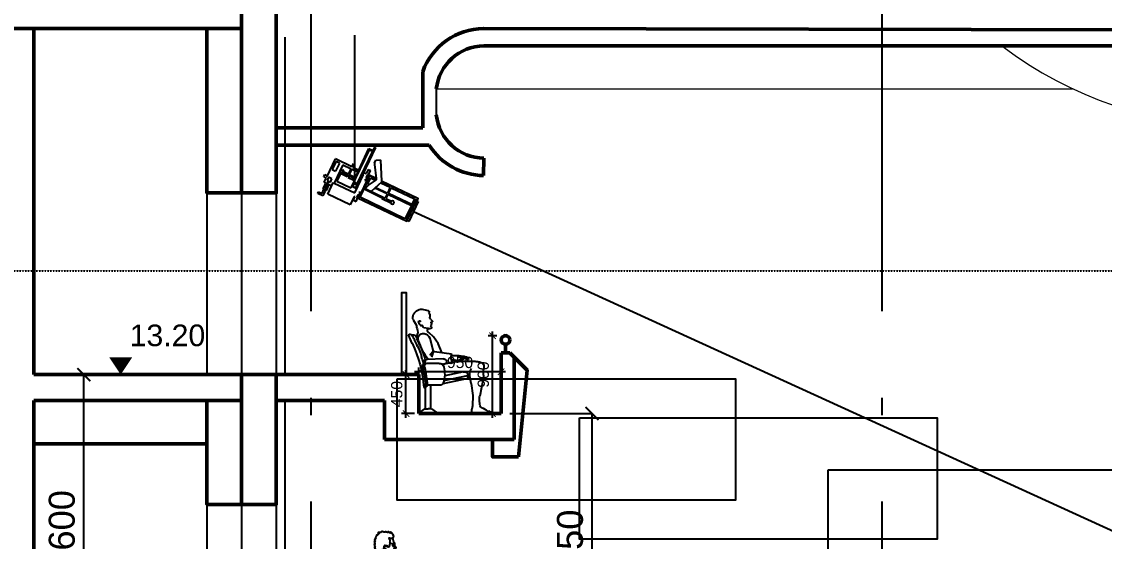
# Model space of a CAD drawing. Header units: millimetres. Extents: x 2558 to 253942, y 1343 to 186042.
# Drawn here: x 150660 to 163171, y 51692 to 57696 of the extents above; entities that cross this region are included whole.
import ezdxf

# ---------------------------------------------------------------- set-up
doc = ezdxf.new("R2010")
doc.units = ezdxf.units.MM
for name, pattern in [('DOGSL_1', [0]), ('DOT', [0.125, 0, -0.125]), ('OSY', [6200, 4000, -1000, 200, -1000])]:
    doc.linetypes.add(name, pattern=pattern)
for name, color, linetype in [('axes', 40, 'OSY'), ('dim100', 7, 'Continuous'), ('dwgmodels.com', 250, 'Continuous'), ('F', 4, 'Continuous'), ('FFFF', 61, 'Continuous'), ('Light tech', 30, 'Continuous'), ('P', 3, 'Continuous'), ('SEATS', 7, 'Continuous'), ('Seats_2', 61, 'Continuous')]:
    doc.layers.add(name, color=color, linetype=linetype)
for name, color, linetype, lineweight in [('FF', 7, 'Continuous', 20), ('Kolumns', 5, 'Continuous', 50), ('ST', 5, 'Continuous', 50)]:
    doc.layers.add(name, color=color, linetype=linetype, lineweight=lineweight)
doc.styles.add('DIM', font='arial.ttf', dxfattribs={"height": 500})
doc.styles.add('DIM100', font='arial.ttf')
doc.styles.add('dim200', font='arial.ttf')
doc.dimstyles.new('DIM 50', dxfattribs={"dimtxt": 130, "dimasz": 75, "dimexe": 50, "dimexo": 50, "dimgap": 40, "dimtad": 1, "dimdec": 0, "dimzin": 0, "dimdsep": 46, "dimtxsty": 'dim200', "dimblk": 'ARCHTICK', "dimcen": 50, "dimdle": 50, "dimclrd": 256, "dimclre": 256, "dimclrt": 256, "dimaunit": 1, "dimadec": 4, "dimazin": 0, "dimtfac": 1, "dimtdec": 0, "dimtix": 1, "dimtofl": 0, "dimtmove": 0, "dimatfit": 0, "dimldrblk": 'DOT', "dimfxl": 1, "dimtolj": 1, "dimtzin": 0, "dimarcsym": 0})
doc.dimstyles.new('DIM100', dxfattribs={"dimtxt": 300, "dimasz": 150, "dimexe": 0, "dimexo": 100, "dimgap": 100, "dimtad": 1, "dimdec": 0, "dimzin": 0, "dimdsep": 46, "dimtxsty": 'DIM100', "dimblk": 'ARCHTICK', "dimcen": 200, "dimdle": 0.5, "dimclrt": 256, "dimaunit": 1, "dimazin": 0, "dimtfac": 1, "dimtdec": 0, "dimtix": 1, "dimtofl": 0, "dimtmove": 2, "dimatfit": 0, "dimldrblk": 'DOT', "dimfxl": 0, "dimtvp": 1.5, "dimtolj": 1, "dimtzin": 0, "dimarcsym": 0})

# ---------------------------------------------------------------- blocks, each defined once
blk = doc.blocks.new('_ArchTick')
at = {"color": 0, "linetype": 'ByBlock', "const_width": 0.15}
blk.add_lwpolyline([(-0.5, -0.5), (0.5, 0.5)], dxfattribs=at)
blk = doc.blocks.new('*D304')
at = {"layer": 'Defpoints', "color": 0, "transparency": 16777216}
for p in [(150801, 53618), (151378, 53618), (150801, 50018)]:
    blk.add_point(p, dxfattribs=at)
at = {"layer": 'dim100', "color": 0, "lineweight": -2, "transparency": 16777216}
for p, q in [((150901, 53618), (151378, 53618)), ((151378, 50018), (151378, 53619)), ((150901, 50018), (151378, 50018))]:
    blk.add_line(p, q, dxfattribs=at)
at = {"layer": 'dim100', "color": 0, "lineweight": -2, "transparency": 16777216, "xscale": 150, "yscale": 150, "zscale": 150}
for p, rotation in [((151378, 53618), 90), ((151378, 50018), 270)]:
    blk.add_blockref('_ArchTick', p, dxfattribs=dict(at, rotation=rotation))
at = {"layer": 'dim100', "transparency": 16777216, "insert": (151125, 51818), "char_height": 300, "attachment_point": 5, "rotation": 90, "style": 'DIM100'}
blk.add_mtext('\\A1;3600', dxfattribs=at)
blk = doc.blocks.new('_Dot')
at = {"layer": 'P', "color": 0, "lineweight": -2}
blk.add_line((-0.5, 0), (-1, 0), dxfattribs=at)
at = {"layer": 'P', "color": 0, "const_width": 0.5}
blk.add_lwpolyline([(-0.25, 0, 1), (0.25, 0, 1)], format="xyb", close=True, dxfattribs=at)
blk = doc.blocks.new('KUDRIAVI')
for points in [[(277, 1724), (282, 1727), (287, 1720), (285, 1718), (286, 1714), (282, 1706), (288, 1708), (291, 1703), (287, 1699), (293, 1699), (296, 1692), (290, 1680), (291, 1677), (295, 1678), (295, 1670), (300, 1666), (299, 1662), (295, 1661), (297, 1653), (292, 1651), (293, 1643), (297, 1645), (297, 1641), (292, 1635), (300, 1635), (299, 1632), (296, 1629), (298, 1626), (295, 1619), (293, 1623), (293, 1616), (291, 1606), (297, 1607), (297, 1599), (294, 1598), (292, 1589), (290, 1585), (286, 1585), (283, 1582), (282, 1577), (286, 1576), (284, 1568), (279, 1565), (274, 1566), (276, 1559), (273, 1559), (265, 1556), (265, 1567), (262, 1567), (254, 1560), (257, 1558), (255, 1554), (257, 1547), (257, 1541), (248, 1543), (249, 1548), (240, 1536), (233, 1548), (226, 1547), (217, 1556), (219, 1562), (222, 1569), (220, 1574), (213, 1573), (210, 1578), (205, 1579), (208, 1571), (202, 1568), (200, 1569), (197, 1565), (190, 1566), (189, 1564), (186, 1568), (186, 1576), (188, 1584), (185, 1589), (187, 1597), (185, 1602), (188, 1609), (185, 1616), (185, 1620), (177, 1630), (175, 1622), (170, 1623), (161, 1622), (158, 1627), (154, 1626), (150, 1615), (145, 1614), (144, 1609), (135, 1611), (138, 1616), (134, 1615), (131, 1613), (123, 1615), (123, 1621), (121, 1630), (120, 1634), (124, 1639), (118, 1644), (118, 1650), (117, 1658), (116, 1661), (119, 1667), (118, 1673), (118, 1680), (116, 1686), (120, 1690), (124, 1695), (122, 1699), (125, 1703), (126, 1708), (129, 1711), (129, 1716), (122, 1714), (117, 1711), (111, 1709), (103, 1709), (98, 1708), (94, 1710), (89, 1713), (87, 1716), (81, 1713), (80, 1718), (84, 1720), (83, 1722), (80, 1720), (77, 1723), (81, 1726), (76, 1731), (72, 1733), (76, 1742), (83, 1742), (85, 1744), (79, 1747), (81, 1753), (84, 1754), (87, 1755), (88, 1759), (88, 1761), (91, 1763), (93, 1764), (95, 1764), (98, 1763), (96, 1765), (93, 1768), (93, 1770), (96, 1771), (101, 1771), (101, 1776), (106, 1777), (110, 1779), (112, 1780), (112, 1774), (117, 1770), (119, 1771), (120, 1774), (123, 1779), (131, 1777), (131, 1783), (142, 1783), (146, 1777), (159, 1779), (161, 1782), (168, 1783), (172, 1784), (175, 1783), (173, 1780), (180, 1780), (186, 1781), (190, 1781), (192, 1785), (198, 1783), (201, 1785), (203, 1788), (207, 1790), (207, 1786), (212, 1783), (214, 1785), (216, 1786), (216, 1782), (219, 1780), (223, 1777), (227, 1775), (231, 1775), (235, 1778), (241, 1776), (245, 1775), (249, 1776), (252, 1776), (254, 1776), (256, 1776), (257, 1773), (255, 1769), (255, 1765), (249, 1765), (248, 1762), (249, 1759), (252, 1758), (256, 1758), (258, 1753), (257, 1749), (261, 1746), (266, 1746), (270, 1748), (274, 1746), (275, 1740), (273, 1738), (279, 1735), (280, 1730), (277, 1724)], [(66, 1634), (61, 1620), (54, 1611), (50, 1604), (48, 1597), (52, 1594), (61, 1591), (71, 1591), (76, 1594)], [(92, 1710), (88, 1707), (86, 1702), (85, 1698), (84, 1693), (83, 1689), (82, 1683), (76, 1669), (73, 1665), (72, 1656), (65, 1655), (65, 1651), (66, 1639), (66, 1631), (68, 1620), (71, 1615), (75, 1615), (80, 1615), (83, 1617), (84, 1621), (84, 1627), (84, 1629), (83, 1640), (82, 1647), (79, 1654), (75, 1657), (72, 1658)], [(118, 1651), (82, 1647)], [(53, 1000), (30, 1011), (27, 1016), (27, 1021), (42, 1019), (56, 1016), (28, 1025), (27, 1035), (30, 1039), (47, 1031), (61, 1028), (79, 1027), (87, 1031), (80, 1033), (63, 1032), (40, 1040), (32, 1049), (33, 1058), (35, 1069), (38, 1080), (41, 1093), (43, 1109), (45, 1124), (50, 1139), (58, 1159), (61, 1170), (72, 1216), (86, 1283), (94, 1327), (101, 1361), (113, 1401), (133, 1437), (129, 1441), (131, 1446), (134, 1449), (149, 1446), (170, 1445), (189, 1447), (203, 1456), (185, 1448), (168, 1448), (149, 1447), (138, 1452), (131, 1454), (129, 1462), (130, 1467), (129, 1473), (124, 1480), (117, 1487), (115, 1493), (117, 1499), (119, 1503), (124, 1505)], [(70, 1587), (71, 1573), (74, 1565), (80, 1563), (88, 1559), (91, 1557), (84, 1557), (74, 1560), (72, 1557), (73, 1552), (76, 1545), (75, 1537), (74, 1527), (74, 1520), (81, 1518), (85, 1515), (92, 1516), (97, 1514), (107, 1512), (116, 1511), (124, 1508), (128, 1501), (131, 1498), (142, 1497), (153, 1495), (167, 1498), (180, 1500), (191, 1504), (197, 1510), (206, 1510), (221, 1515), (228, 1524), (236, 1527), (241, 1535)], [(123, 1504), (128, 1500)], [(184, 1600), (180, 1593), (175, 1592), (168, 1595), (168, 1598)], [(262, 1547), (267, 1545), (266, 1539), (259, 1531), (250, 1511), (243, 1499), (236, 1481), (226, 1465), (217, 1442), (209, 1423), (195, 1389), (187, 1352), (183, 1324), (180, 1280), (181, 1257), (190, 1240), (198, 1230), (186, 1238), (185, 1224), (187, 1216), (188, 1197), (198, 1184), (202, 1173), (216, 1157), (225, 1135), (237, 1120), (243, 1111), (260, 1107), (268, 1094), (243, 1104), (229, 1123), (220, 1129), (214, 1151), (202, 1163), (195, 1179), (190, 1176), (192, 1158), (194, 1143), (202, 1128), (209, 1121), (210, 1114), (200, 1123), (203, 1108), (211, 1086), (218, 1085), (221, 1080), (232, 1076), (238, 1066), (244, 1058), (234, 1065), (224, 1076), (213, 1077), (217, 1054), (212, 1018), (215, 1013), (201, 1014), (186, 1010), (192, 1006), (208, 1008), (212, 997), (218, 985), (213, 983), (209, 976), (208, 966)], [(262, 1552), (272, 1547), (279, 1540), (284, 1536), (288, 1529), (291, 1524), (288, 1514), (285, 1509), (280, 1499), (279, 1491), (292, 1518), (300, 1515), (306, 1511), (316, 1507), (325, 1504), (330, 1504), (326, 1500), (325, 1497), (329, 1497), (333, 1499), (337, 1501), (343, 1496), (352, 1492), (360, 1488), (369, 1484), (380, 1476), (395, 1471), (406, 1462), (412, 1454), (415, 1449), (419, 1445), (428, 1432), (434, 1423), (440, 1411), (449, 1394), (465, 1348), (470, 1331), (476, 1311), (480, 1291), (484, 1273), (489, 1257), (479, 1242), (475, 1235), (485, 1244), (489, 1250), (489, 1233), (487, 1219), (485, 1193), (483, 1174), (481, 1162), (477, 1149), (473, 1138), (472, 1129), (462, 1109), (456, 1098), (443, 1080), (424, 1063), (415, 1063), (402, 1064), (385, 1066), (372, 1070), (369, 1073), (383, 1064), (393, 1062), (400, 1059), (407, 1058), (414, 1055), (399, 1045), (392, 1039), (381, 1048), (381, 1044), (389, 1038), (389, 1034), (377, 1026), (371, 1019), (352, 1003), (312, 971)], [(117, 1487), (104, 1486), (93, 1482), (87, 1480), (76, 1472), (71, 1468), (67, 1454), (55, 1438), (46, 1419), (32, 1395), (21, 1370), (12, 1341), (7, 1301), (9, 1274), (1, 1297), (-2, 1274), (-6, 1247), (-12, 1221), (-13, 1206), (-23, 1171), (-26, 1151), (-30, 1119), (-28, 1103), (-28, 1078), (-23, 1065), (-23, 1053), (-18, 1038), (-19, 1030), (-15, 1014), (-7, 990), (2, 966), (6, 957)], [(124, 1420), (130, 1416), (139, 1416), (144, 1415), (133, 1414), (124, 1416)], [(133, 1437), (143, 1436), (158, 1433), (156, 1436)], [(230, 1473), (218, 1465), (227, 1466)], [(25, 1013), (20, 1014), (11, 1021), (10, 1025), (10, 1038), (6, 1026), (-1, 1028), (-7, 1034), (-9, 1037), (-8, 1041), (-8, 1051), (-7, 1057), (-4, 1071), (-5, 1084), (-2, 1095), (4, 1120), (7, 1131), (10, 1140), (13, 1147), (23, 1151), (27, 1152), (20, 1155), (18, 1162), (18, 1186), (22, 1210), (28, 1220), (30, 1231), (32, 1243), (35, 1264), (39, 1282), (39, 1264), (36, 1253)], [(353, 1239), (341, 1247), (334, 1258), (327, 1278), (324, 1293), (324, 1303), (322, 1312), (322, 1325), (321, 1333), (316, 1317), (315, 1303), (319, 1296), (326, 1279)], [(364, 1178), (364, 1183), (384, 1195), (398, 1210), (403, 1220), (390, 1211), (370, 1196), (359, 1187), (355, 1200), (352, 1213), (363, 1220), (369, 1224), (348, 1217), (350, 1227), (347, 1235), (353, 1239), (363, 1234), (382, 1235), (405, 1242), (424, 1251), (426, 1255)], [(190, 1176), (188, 1187)], [(224, 1027), (218, 1037), (230, 1038), (230, 1042), (229, 1044), (240, 1052), (250, 1053), (249, 1061), (280, 1088), (303, 1112), (309, 1108), (316, 1108), (305, 1117), (325, 1138), (356, 1168), (357, 1171), (372, 1164), (372, 1166), (359, 1175), (364, 1178), (379, 1173), (387, 1178), (396, 1177), (403, 1182)], [(353, 1239), (374, 1241), (393, 1244), (399, 1242)], [(193, 993), (181, 982), (161, 972), (146, 969), (127, 963), (100, 960), (72, 963), (48, 970), (25, 980), (14, 988), (17, 998), (20, 1001), (22, 1006), (24, 1010), (52, 1000), (76, 997), (104, 994), (117, 995)], [(125, 997), (135, 1001)], [(204, 973), (198, 983), (195, 992), (194, 997), (200, 1003), (208, 1005)], [(341, 7), (338, 7), (338, 14), (337, 29), (338, 35), (339, 47), (341, 48), (347, 44), (362, 36), (363, 51), (358, 58), (350, 69), (344, 79), (340, 84), (337, 83), (330, 97), (323, 114), (318, 127), (313, 145), (313, 155), (295, 192), (292, 203), (289, 216), (286, 226), (289, 226), (299, 206), (302, 191), (310, 170), (318, 142), (329, 118), (331, 104), (342, 88), (357, 63), (365, 59), (368, 73), (368, 95), (347, 116), (366, 104), (366, 114), (361, 131), (361, 153), (361, 178), (357, 213), (352, 250), (350, 273), (350, 285), (349, 315), (343, 350), (337, 353), (323, 326), (334, 362), (329, 371), (329, 385), (327, 394), (327, 405), (327, 418), (324, 432), (323, 443), (311, 421), (321, 453), (320, 474), (318, 486), (315, 499), (316, 509), (312, 524), (307, 527), (299, 518), (297, 509), (290, 505), (285, 496), (272, 489), (268, 481), (256, 474), (256, 478), (266, 484), (268, 493), (280, 496), (285, 506), (291, 512), (305, 535), (305, 541), (301, 546), (307, 550), (308, 545), (311, 550), (302, 570), (302, 583), (302, 594), (292, 587), (291, 589), (301, 597), (303, 607), (304, 623), (307, 650), (311, 682), (314, 693), (315, 705), (303, 694), (320, 719), (322, 749), (323, 761), (306, 761), (297, 775), (298, 761), (273, 762), (269, 783), (252, 817), (257, 827), (265, 836), (270, 842), (271, 850), (277, 854), (280, 873), (285, 882), (289, 892), (283, 895), (278, 884), (275, 871), (271, 855), (264, 846), (259, 839), (257, 851), (259, 861), (265, 876), (267, 888), (274, 895), (275, 902), (279, 909), (281, 918), (295, 932), (299, 947), (311, 957), (313, 972), (303, 960), (294, 950), (291, 943), (285, 949), (272, 957), (273, 964), (263, 971), (258, 975), (253, 983), (249, 987), (244, 996), (237, 1006), (230, 1017), (224, 1027)], [(438, 813), (436, 808), (417, 812), (406, 815), (391, 817), (384, 818), (381, 823), (379, 835), (374, 849), (372, 864), (368, 881), (361, 902), (365, 908), (364, 915), (363, 932), (363, 944), (362, 961), (364, 968), (365, 978), (367, 988), (366, 998), (365, 1006), (361, 997), (360, 975), (359, 958), (359, 928), (357, 907), (357, 900), (364, 864), (361, 868), (356, 885), (351, 890), (357, 869), (360, 858), (365, 854), (370, 834), (370, 828), (374, 821), (376, 808), (380, 800), (378, 790), (383, 784), (384, 775), (365, 777), (353, 777), (345, 776), (339, 780), (337, 786), (335, 796), (336, 802), (336, 810), (334, 815), (336, 819), (335, 825), (334, 830), (335, 838), (334, 843), (333, 850), (332, 856), (333, 867), (332, 872), (329, 881), (329, 894), (330, 902), (329, 907), (330, 917), (329, 922), (326, 923), (325, 908), (327, 890), (325, 881), (323, 867), (325, 857), (324, 850)], [(453, 1093), (456, 1077), (451, 1069), (440, 1053), (435, 1047), (423, 1035), (412, 1026), (407, 1020), (412, 1018), (420, 1027), (426, 1032), (432, 1041), (446, 1048), (450, 1058), (455, 1061), (454, 1048), (456, 1037), (454, 1027), (457, 1015), (459, 1004), (459, 995), (462, 978), (466, 961), (466, 949), (470, 936), (472, 921), (476, 902), (482, 868), (481, 850), (480, 825), (479, 804), (474, 802), (458, 803), (444, 808), (440, 813), (437, 823), (430, 832), (425, 840)], [(18, 984), (12, 964), (4, 940), (2, 914), (4, 893), (6, 878), (8, 869), (11, 840), (15, 820), (18, 805), (12, 816), (21, 770), (26, 744), (31, 724), (36, 703), (38, 676), (43, 648), (52, 626), (52, 608), (50, 573), (50, 541), (54, 503), (65, 472), (76, 448), (91, 428), (99, 413), (91, 419), (75, 445), (73, 438), (77, 404), (80, 367), (87, 318), (87, 298), (91, 288), (100, 273), (109, 261), (118, 253), (102, 260), (94, 270), (93, 248), (94, 237), (99, 247), (108, 245), (99, 241), (97, 231), (96, 224), (94, 202), (97, 170), (108, 132), (115, 117), (133, 89), (107, 121), (104, 126), (103, 124), (105, 111), (105, 101), (99, 91), (95, 84), (92, 78), (88, 80), (81, 64), (78, 51), (90, 52), (111, 49), (135, 43), (156, 36), (174, 29), (192, 28), (185, 35), (173, 41), (160, 51)], [(297, 942), (288, 936), (281, 931), (276, 925), (273, 941), (272, 948), (258, 942), (242, 940), (232, 941), (227, 944), (220, 946), (212, 955), (203, 962), (196, 969), (194, 977), (191, 986)], [(218, 985), (227, 987), (235, 983), (241, 978), (244, 966), (243, 956), (235, 949)], [(243, 956), (252, 952), (261, 949)], [(275, 912), (274, 918), (267, 903), (258, 895), (255, 885), (251, 884), (265, 910)], [(283, 895), (290, 906), (295, 913), (296, 920), (309, 927), (312, 946)], [(103, 798), (101, 808), (101, 821), (107, 798), (112, 785), (114, 773), (117, 758), (118, 751), (123, 739), (126, 723), (128, 709), (130, 701), (132, 692), (136, 685), (137, 677), (138, 669), (140, 658), (142, 647), (143, 642), (142, 638), (146, 631), (147, 622), (149, 614), (148, 610), (155, 571), (157, 565), (160, 571), (165, 581), (166, 590), (169, 594), (169, 597), (169, 588), (168, 575), (165, 565), (165, 550), (164, 539), (167, 523), (165, 517), (167, 506), (174, 488), (180, 481), (188, 470), (201, 447), (207, 438), (211, 426), (216, 417), (202, 441), (192, 453), (184, 463), (175, 472), (174, 467), (179, 460), (184, 449), (189, 440), (198, 429), (200, 425), (204, 421), (209, 415), (210, 406), (211, 398), (214, 384), (223, 371), (227, 357), (231, 345), (232, 339), (237, 332), (239, 324), (247, 310)], [(330, 856), (330, 841), (330, 827), (330, 808), (330, 791), (332, 776), (333, 765), (335, 759), (326, 761)], [(169, 597), (174, 611)], [(97, 425), (101, 419), (105, 416), (109, 411), (111, 411), (114, 408), (120, 405), (127, 403)], [(97, 425), (99, 413)], [(238, 325), (229, 336), (228, 342), (224, 349), (221, 356), (218, 364), (213, 370), (211, 377), (210, 381), (208, 389), (208, 395), (203, 404), (196, 419), (189, 425), (187, 432), (185, 440), (179, 446), (175, 451), (171, 452), (170, 447), (172, 430), (171, 420), (171, 415), (173, 399), (173, 390), (172, 378), (172, 362), (173, 349), (172, 339), (176, 330), (174, 327), (174, 320), (176, 310), (174, 300), (176, 293), (177, 281), (177, 274), (179, 266), (182, 259), (180, 252), (178, 249), (181, 244), (184, 240), (191, 238), (195, 236), (197, 233), (201, 231), (191, 232), (186, 231), (182, 234), (180, 237), (179, 234), (177, 221), (178, 215), (181, 209), (184, 201), (184, 197), (187, 189), (190, 179), (193, 158), (192, 150), (195, 140), (193, 132), (192, 127), (196, 121), (196, 117), (198, 111), (203, 109), (210, 108), (224, 107), (229, 106), (237, 105), (245, 110), (247, 110)], [(215, 434), (221, 424), (227, 420), (234, 417), (236, 412), (242, 403), (246, 399), (247, 394), (241, 398), (237, 401), (233, 406), (230, 411), (228, 415), (226, 418), (224, 422), (222, 423), (219, 425), (217, 428), (216, 431)], [(185, 35), (204, 31), (195, 27), (192, 23), (188, 16), (187, 6), (242, 7), (279, 7), (299, 7), (341, 7), (343, 0), (0, 0), (0, 8), (185, 6), (184, 0)], [(95, 51), (90, 43), (85, 40), (79, 37), (75, 35), (65, 33), (51, 32), (41, 31), (29, 31), (22, 30), (15, 29), (12, 25), (7, 22), (4, 17), (2, 12), (2, 8)], [(92, 78), (100, 75), (112, 73)], [(210, 108), (204, 103), (201, 102), (197, 103), (196, 105), (195, 100), (194, 89), (194, 78), (194, 74), (198, 76), (204, 78), (206, 83), (208, 83), (205, 77), (198, 70), (195, 67), (195, 62), (198, 59), (205, 59), (217, 59), (227, 59), (237, 59), (256, 60), (271, 61), (284, 60), (292, 60), (311, 60), (316, 58), (325, 57), (329, 56), (333, 54), (338, 51), (340, 48)], [(254, 60), (252, 54), (248, 46), (245, 42), (242, 39), (241, 38), (239, 37), (229, 36), (218, 36), (212, 35), (208, 34), (205, 32)], [(232, 39), (232, 45), (232, 53)], [(239, 37), (249, 35), (257, 33), (265, 30), (270, 28)]]:
    blk.add_lwpolyline(points)
blk = doc.blocks.new('man009')
blk.add_blockref('KUDRIAVI', (835, 388))
blk = doc.blocks.new('*D312')
at = {"layer": 'Defpoints', "color": 0, "transparency": 16777216}
for p in [(156101, 54068), (156201, 54068), (156201, 53168)]:
    blk.add_point(p, dxfattribs=at)
at = {"layer": 'dim100', "lineweight": -2, "transparency": 16777216}
for p, q in [((156151, 54068), (156051, 54068)), ((156101, 53118), (156101, 54118)), ((156151, 53168), (156051, 53168))]:
    blk.add_line(p, q, dxfattribs=at)
at = {"layer": 'dim100', "lineweight": -2, "transparency": 16777216, "xscale": 75, "yscale": 75, "zscale": 75}
for p, rotation in [((156101, 54068), 90), ((156101, 53168), 270)]:
    blk.add_blockref('_ArchTick', p, dxfattribs=dict(at, rotation=rotation))
at = {"layer": 'dim100', "transparency": 16777216, "insert": (155995, 53618), "char_height": 130, "attachment_point": 5, "rotation": 90, "style": 'dim200'}
blk.add_mtext('\\A1;900', dxfattribs=at)
blk = doc.blocks.new('*D313')
at = {"layer": 'Defpoints', "color": 0, "transparency": 16777216}
for p in [(155251, 53652), (155251, 53168), (156201, 53168)]:
    blk.add_point(p, dxfattribs=at)
at = {"layer": 'dim100', "lineweight": -2, "transparency": 16777216}
for p, q in [((155251, 53218), (155251, 53702)), ((156201, 53218), (156201, 53702)), ((156251, 53652), (155201, 53652))]:
    blk.add_line(p, q, dxfattribs=at)
at = {"layer": 'dim100', "lineweight": -2, "transparency": 16777216, "xscale": 75, "yscale": 75, "zscale": 75, "rotation": 180}
blk.add_blockref('_ArchTick', (155251, 53652), dxfattribs=at)
at = {"layer": 'dim100', "lineweight": -2, "transparency": 16777216, "xscale": 75, "yscale": 75, "zscale": 75}
blk.add_blockref('_ArchTick', (156201, 53652), dxfattribs=at)
at = {"layer": 'dim100', "transparency": 16777216, "insert": (155726, 53758), "char_height": 130, "attachment_point": 5, "style": 'dim200'}
blk.add_mtext('\\A1;950', dxfattribs=at)
blk = doc.blocks.new('*D314')
at = {"layer": 'Defpoints', "color": 0, "transparency": 16777216}
for p in [(155101, 53618), (155251, 53618), (155251, 53168)]:
    blk.add_point(p, dxfattribs=at)
at = {"layer": 'dim100', "lineweight": -2, "transparency": 16777216}
for p, q in [((155201, 53618), (155051, 53618)), ((155101, 53118), (155101, 53668)), ((155201, 53168), (155051, 53168))]:
    blk.add_line(p, q, dxfattribs=at)
at = {"layer": 'dim100', "lineweight": -2, "transparency": 16777216, "xscale": 75, "yscale": 75, "zscale": 75}
for p, rotation in [((155101, 53618), 90), ((155101, 53168), 270)]:
    blk.add_blockref('_ArchTick', p, dxfattribs=dict(at, rotation=rotation))
at = {"layer": 'dim100', "transparency": 16777216, "insert": (154995, 53393), "char_height": 130, "attachment_point": 5, "rotation": 90, "style": 'dim200'}
blk.add_mtext('\\A1;450', dxfattribs=at)
blk = doc.blocks.new('man_seats')
at = {"layer": 'SEATS', "linetype": 'DOGSL_1'}
for p, q in [((-114, 1159), (-118, 1168)), ((-132, 1086), (-152, 1067)), ((-140, 1050), (-152, 1054)), ((-139, 1042), (-143, 1032)), ((-141, 1017), (-139, 1014)), ((-41, 1013), (-46, 993)), ((-32, 1014), (-25, 1010)), ((67, 1077), (33, 1020)), ((-223, 803), (-167, 881)), ((-167, 881), (-116, 928)), ((-106, 977), (-57, 987)), ((79, 806), (123, 906)), ((123, 906), (112, 912)), ((-264, 700), (-223, 803)), ((-124, 870), (-161, 727)), ((-11, 783), (-2, 804)), ((-2, 805), (24, 860)), ((16, 771), (25, 792)), ((25, 792), (51, 848)), ((-515, 630), (-501, 633)), ((-365, 637), (-382, 587)), ((-178, 713), (-377, 684)), ((-377, 684), (-365, 637)), ((-285, 629), (-96, 620)), ((-167, 718), (-145, 648)), ((-167, 718), (-127, 666)), ((-35, 621), (-29, 655)), ((-745, 439), (-744, 508)), ((-567, 602), (-609, 600)), ((-588, 477), (-607, 515)), ((-285, 564), (-274, 564)), ((-99, 576), (-235, 576)), ((-66, 609), (-76, 568)), ((-71, 591), (-71, 590)), ((-743, 396), (-703, 196)), ((-602, 343), (-586, 426)), ((-586, 426), (-588, 477)), ((-570, 401), (-563, 435)), ((-570, 401), (-274, 338)), ((-568, 436), (-564, 454)), ((-563, 435), (-568, 436)), ((-288, 376), (-563, 435)), ((-513, 477), (-297, 431)), ((-602, 343), (-623, 204)), ((-243, 322), (-103, 322)), ((-135, 50), (-135, 322)), ((-95, 319), (-82, 318)), ((-79, 321), (-92, 323)), ((-75, 50), (-75, 300)), ((-57, 296), (-70, 297)), ((-623, 204), (-618, 83)), ((-618, 83), (-610, 46)), ((-145, 50), (-210, 5)), ((-210, -5), (-210, 5)), ((-145, 50), (-105, 50)), ((-65, 50), (-105, 50)), ((-65, 50), (0, 5)), ((0, -5), (0, 5)), ((-751, -4), (-856, -4)), ((-667, -4), (-622, -4)), ((-210, -5), (0, -5))]:
    blk.add_line(p, q, dxfattribs=at)
for centre, radius, start, end in [((-42, 1116), 84.4, 149.409, 183.8498), ((-113, 1171), 6.41, 116.0209, 209.502), ((-29, 1008), 190, 97.5536, 117.1231), ((-29, 1098), 102, 26.4689, 104.1698), ((-15, 1103), 86.2, 342.1481, 27.0152), ((-146, 1059), 9.46, 125.4704, 185.4448), ((-147, 1062), 9.32, 203.837, 235.081), ((-164, 1021), 30, 311.4466, 322.1041), ((-138, 1030), 5.12, 158.1291, 246.9451), ((-134, 1021), 7.67, 139.5821, 208.7021), ((-145, 1045), 6.55, 332.6513, 44.0227), ((-149, 1009), 10.8, 320.5622, 23.3552), ((-150, 1103), 25.1, 316.7432, 16.5158), ((-36, 1009), 6.46, 53.9875, 140.1087), ((-23, 1012), 2.86, 227.0098, 336.3873), ((-10, 1049), 16.5, 47.7166, 138.5592), ((-117, 1096), 129, 318.7708, 338.0117), ((-8, 1054), 12.2, 329.7551, 40.8129), ((70, 1000), 42.4, 151.7571, 187.962), ((-131, 989), 16, 143.7865, 187.1051), ((-137, 988), 10.7, 185.0032, 229.8122), ((-132, 993), 17.7, 227.9411, 267.726), ((-127, 1075), 100, 266.9161, 281.9905), ((-47, 839), 81.9, 99.8095, 161.0328), ((-129, 955), 30.3, 296.5587, 45.4387), ((-48, 862), 59.4, 31.2887, 102.8268), ((-59, 1001), 15.1, 281.5207, 324.6216), ((-64, 862), 74.1, 340.9881, 25.0797), ((154, 936), 139, 155.4704, 190.285), ((-420, 810), 449, 7.0079, 13.4224), ((577, 569), 625, 148.9857, 152.1824), ((68, 874), 32.2, 102.3505, 147.7508), ((633, 536), 660, 146.3126, 151.8089), ((71, 866), 39.8, 70.0472, 104.029), ((108, 882), 31.5, 120.4244, 140.1755), ((105, 881), 31.6, 77.9129, 115.268), ((-843, 1136), 900, 325.057, 340.6089), ((1318, 198), 1452, 156.25, 163.2853), ((1348, 194), 1408, 154.2153, 175.8447), ((1318, 198), 1423, 156.25, 161.295), ((-558, 626), 15.2, 165.2916, 189.6717), ((-563, 628), 10, 133.9367, 165.2937), ((-524, 587), 66.5, 103.2009, 133.9338), ((-518, 559), 75.9, 90.8294, 124.0907), ((-454, 372), 292, 92.0009, 107.0006), ((-1014, -4183), 4843, 83.5788, 84.1379), ((-502, 628), 13.1, 170.6066, 284.3951), ((-416, -107), 773, 86.7172, 93.5577), ((-285, 596), 32.5, 87.1208, 270.1029), ((-181, 733), 20, 278.3209, 345.151), ((-698, 536), 53.5, 113.199, 210.8872), ((-643, 354), 244, 98.4819, 108.2551), ((-662, 538), 60, 88.5691, 106.7733), ((-620, 254), 346, 88.1949, 96.7454), ((-568, 625), 5, 189.6737, 233.1227), ((-566, 627), 8.41, 233.1181, 315.8795), ((-548, -308), 910, 74.2076, 91.1743), ((-483, 583), 35.8, 60.8515, 116.5569), ((-438, 650), 44.7, 232.7537, 302.0829), ((-401, 591), 25, 20.6616, 122.0823), ((20, 453), 317, 164.8434, 199.2992), ((-233, 519), 56.1, 89.9881, 163.0424), ((-274, 569), 4.92, 270, 309.9581), ((-99, 539), 36.4, 346.344, 90), ((1317, 195), 1421, 166.344, 174.7066), ((-99, 538), 82.2, 68.6815, 87.5), ((1317, 195), 1399, 166.2966, 174.7281), ((-99, 539), 59.1, 347.4672, 61.2692), ((-71, 610), 4.92, 346.6778, 68.6808), ((1318, 198), 1418, 162.6535, 164.7338), ((-209, 447), 536, 180.8902, 185.4981), ((-521, 429), 49.5, 77.5948, 149.5534), ((-553, 446), 13.5, 145.7447, 145.8152), ((-243, 361), 39.4, 199.2992, 270), ((-103, 327), 4.92, 270, 354.7066), ((-92, 326), 2.95, 160.5033, 262.9997), ((-45, 349), 58.5, 211.3195, 244.4384), ((22, 408), 137, 220.9422, 234.7656), ((-78, 324), 3.13, 264.3103, 349.888), ((-1306, 177), 607, 351.1364, 357.0608), ((-868, 156), 170, 356.4818, 13.4886), ((-854, -1), 3.42, 132.6592, 240.7954), ((-838, -12), 23.1, 90.1435, 144.6299), ((-842, 87), 76.5, 272.7575, 294.2867), ((-737, -183), 214, 105.2186, 110.0864), ((-656, -134), 209, 108.4765, 130.9574), ((-709, -62), 66.4, 65.3055, 113.717), ((-730, 87), 25, 288.4767, 351.1366), ((-695, 33), 85.8, 336.9924, 8.3783), ((-752, 37), 40.8, 270.6071, 292.8199), ((-660, 73), 77.1, 254.0525, 265.4576), ((-621, 1), 5.45, 265.9633, 344.3707)]:
    blk.add_arc(centre, radius, start, end, dxfattribs=at)
blk = doc.blocks.new('A$C24590B9B')
at = {"layer": 'Seats_2'}
blk.add_blockref('man_seats', (0, 5), dxfattribs=at)
blk = doc.blocks.new('A$C63082800')
for p, q in [((-144, 389), (-260, 175)), ((-138, 391), (-144, 389)), ((-94, 366), (-138, 391)), ((-29, 495), (-29, 154)), ((-19, 495), (-29, 495)), ((-19, 451), (-19, 495)), ((35, 451), (-19, 451)), ((-19, 17), (-19, 442)), ((25, 442), (-19, 442)), ((25, -47), (25, 442)), ((35, 177), (35, 451)), ((-101, 314), (-190, 176)), ((-97, 328), (-101, 314)), ((-97, 328), (-94, 366)), ((-744, 144), (-744, -111)), ((-723, 144), (-744, 144)), ((-723, 175), (-723, 165)), ((-723, 165), (-723, 144)), ((-722, -100), (-722, 144)), ((-713, 154), (-699, 154)), ((-713, 154), (-713, -100)), ((-699, 154), (-699, -100)), ((-392, 154), (-691, 154)), ((-691, 153), (-691, 81)), ((-392, 81), (-392, 154)), ((-261, 154), (-381, 154)), ((-381, 154), (-381, 80)), ((-260, 175), (-264, 162)), ((-264, 162), (-224, 69)), ((-190, 176), (-194, 162)), ((-190, 176), (-194, 162)), ((-194, 162), (-147, 80)), ((-125, 154), (-189, 154)), ((-125, 154), (-125, 81)), ((-115, -100), (-115, 154)), ((-114, 154), (-103, 154)), ((-103, 154), (-103, -100)), ((-93, 176), (-93, 230)), ((-61, 230), (-93, 230)), ((-93, 176), (-93, 133)), ((-93, 175), (-82, 175)), ((-93, 133), (-82, 133)), ((-82, 133), (-82, 175)), ((-61, 230), (-61, 177)), ((-29, 177), (-61, 177)), ((-38, 154), (-29, 154)), ((-38, 154), (-38, 154)), ((-38, -81), (-38, 154)), ((110, 177), (35, 177)), ((109, 153), (35, 153)), ((35, 153), (35, 80)), ((109, 80), (109, 153)), ((110, 218), (110, 177)), ((121, 218), (110, 218)), ((121, 176), (121, 218)), ((121, 176), (333, 176)), ((227, 153), (121, 153)), ((121, 81), (121, 153)), ((227, 153), (227, -81)), ((269, 154), (269, 49)), ((269, 154), (313, 154)), ((313, 154), (313, 49)), ((333, -47), (333, 176)), ((-691, 81), (-637, 81)), ((-690, 70), (-690, -101)), ((-391, 70), (-690, 70)), ((-637, 81), (-392, 81)), ((-391, 16), (-461, 16)), ((-391, 70), (-391, 16)), ((-229, 80), (-381, 80)), ((-381, 69), (-381, 16)), ((-381, 69), (-224, 69)), ((-115, 16), (-381, 16)), ((-115, 6), (-349, 5)), ((-349, 5), (-349, -5)), ((-224, 69), (-202, 16)), ((-147, 80), (-125, 81)), ((-147, 80), (-123, 16)), ((-103, 16), (-115, 16)), ((-103, 6), (-115, 6)), ((-93, 103), (-93, 112)), ((-93, 112), (-81, 112)), ((-81, 103), (-93, 103)), ((-81, 112), (-81, 103)), ((-38, 80), (-29, 80)), ((-29, 70), (-38, 70)), ((-38, 17), (-19, 17)), ((-29, 6), (-38, 6)), ((-29, 80), (-29, 70)), ((-29, -25), (-29, 6)), ((13, 21), (13, 21)), ((13, 21), (13, 21)), ((35, 80), (109, 80)), ((35, 70), (35, 48)), ((109, 70), (35, 70)), ((109, 48), (35, 48)), ((109, 70), (109, 48)), ((186, 71), (120, 71)), ((120, 71), (120, 50)), ((120, 50), (206, 50)), ((121, 81), (181, 81)), ((184, 73), (184, 73)), ((186, 71), (184, 58)), ((206, 58), (184, 58)), ((206, 58), (204, 71)), ((206, 50), (206, -47)), ((313, 49), (269, 49)), ((-744, -111), (-722, -111)), ((-713, -100), (-722, -100)), ((-722, -111), (-722, -122)), ((-713, -113), (-722, -113)), ((-722, -122), (-94, -122)), ((-713, -100), (-713, -113)), ((-699, -100), (-713, -100)), ((-690, -101), (-115, -100)), ((-349, -5), (-462, -5)), ((-103, -100), (-115, -100)), ((-94, -122), (-94, -79)), ((-94, -122), (-81, -122)), ((-94, -165), (-94, -122)), ((-93, -48), (-81, -48)), ((-93, -57), (-93, -48)), ((-81, -57), (-93, -57)), ((-93, -79), (-81, -79)), ((-81, -48), (-81, -57)), ((-81, -79), (-81, -121)), ((-60, -122), (-50, -122)), ((-60, -165), (-60, -122)), ((-50, -122), (-50, -228)), ((227, -81), (-38, -81)), ((0, -25), (-29, -25)), ((37, -47), (25, -47)), ((206, -47), (37, -47)), ((239, -81), (227, -81)), ((239, -228), (239, -81)), ((270, -122), (239, -122)), ((269, -89), (269, -49)), ((269, -49), (313, -49)), ((313, -89), (269, -89)), ((270, -197), (270, -122)), ((279, -127), (279, -112)), ((279, -112), (302, -112)), ((302, -112), (302, -127)), ((313, -49), (313, -89)), ((313, -122), (334, -122)), ((313, -197), (313, -122)), ((344, -47), (333, -47)), ((334, -69), (365, -69)), ((334, -122), (334, -69)), ((344, -38), (344, -47)), ((365, -38), (344, -38)), ((365, -69), (365, -38)), ((-60, -165), (-94, -165)), ((-50, -228), (239, -228)), ((281, -197), (270, -197)), ((302, -127), (279, -127)), ((279, -191), (279, -149)), ((302, -149), (279, -149)), ((302, -191), (279, -191)), ((281, -219), (281, -197)), ((281, -219), (281, -271)), ((301, -197), (313, -197)), ((301, -249), (301, -197)), ((345, -249), (301, -249)), ((302, -149), (302, -191)), ((345, -271), (345, -249)), ((281, -271), (345, -271))]:
    blk.add_line(p, q)
for points in [[(-259, 176), (-723, 176), (-723, 175), (-260, 175)], [(-191, 175), (-93, 175), (-93, 176), (-190, 176)]]:
    blk.add_lwpolyline(points)
for centre, radius in [((-478, 6), 20.3), ((0, 0), 24.8), ((195, 83), 14.7)]:
    blk.add_circle(centre, radius)
blk = doc.blocks.new('*D323')
at = {"layer": 'Defpoints', "color": 0, "transparency": 16777216}
for p in [(156201, 53168), (157251, 53168), (156201, 50018)]:
    blk.add_point(p, dxfattribs=at)
at = {"layer": 'dim100', "color": 0, "lineweight": -2, "transparency": 16777216}
for p, q in [((156301, 53168), (157251, 53168)), ((157251, 50018), (157251, 53169)), ((156301, 50018), (157251, 50018))]:
    blk.add_line(p, q, dxfattribs=at)
at = {"layer": 'dim100', "color": 0, "lineweight": -2, "transparency": 16777216, "xscale": 150, "yscale": 150, "zscale": 150}
for p, rotation in [((157251, 53168), 90), ((157251, 50018), 270)]:
    blk.add_blockref('_ArchTick', p, dxfattribs=dict(at, rotation=rotation))
at = {"layer": 'dim100', "transparency": 16777216, "insert": (156998, 51593), "char_height": 300, "attachment_point": 5, "rotation": 90, "style": 'DIM100'}
blk.add_mtext('\\A1;3150', dxfattribs=at)

msp = doc.modelspace()

# ---------------------------------------------------------------- linework, layer by layer
at = {"layer": 'axes'}
for p, q in [((154001.4, 64550.6), (154001.4, 20218.1)), ((160601.4, 64550.6), (160601.4, 20218.1))]:
    msp.add_line(p, q, dxfattribs=at)
at = {"layer": 'axes', "linetype": 'DOT'}
msp.add_line((126751.4, 54818.1), (249501.4, 54818.1), dxfattribs=at)
at = {"layer": 'dim100'}
msp.add_lwpolyline([(152606.2, 53818.1, 0, 0, 0), (151805, 53818.1, 266.7, 0, 0), (151805, 53618.1, 0, 0, 0), (151351.4, 53618.1, 0, 0, 0), (152258.6, 53618.1, 0, 0, 0)], format="xyseb", dxfattribs=at)
at = {"layer": 'dwgmodels.com', "color": 5}
msp.add_lwpolyline([(155451.4, 56918.1), (155451.4, 56618.1)], dxfattribs=at)
at = {"layer": 'F'}
for points in [[(153701.4, 57518.1), (153701.4, 53618.1)], [(153701.4, 53318.1), (153701.4, 50018.1)]]:
    msp.add_lwpolyline(points, dxfattribs=at)
msp.add_lwpolyline([(155101.4, 53618.1), (155051.4, 53618.1), (155051.4, 54568.1), (155101.4, 54568.1)], close=True, dxfattribs=at)
at = {"layer": 'FF'}
msp.add_line((155451.4, 56918.1), (162801.4, 56918.1), dxfattribs=at)
msp.add_arc((164694.9, 60944), 4444.9, 232.49026, 307.50974, dxfattribs=at)
at = {"layer": 'FFFF'}
for points in [[(154999.8, 53568.1), (158909.9, 53568.1), (158909.9, 52168.1), (154999.8, 52168.1)], [(157106.9, 53118.1), (161238.8, 53118.1), (161238.8, 51718.1), (157106.9, 51718.1)], [(159978.8, 52518.1), (164095.4, 52518.1), (164095.4, 51118.1), (159978.8, 51118.1)]]:
    msp.add_lwpolyline(points, close=True, dxfattribs=at)
at = {"layer": 'Kolumns'}
for points in [[(153201.4, 55718.1), (153601.4, 55718.1), (153601.4, 58718.1), (153201.4, 58718.1)], [(153201.4, 52118.1), (153601.4, 52118.1), (153601.4, 53618.1), (153201.4, 53618.1)]]:
    msp.add_lwpolyline(points, close=True, dxfattribs=at)
at = {"layer": 'Light tech'}
for p, q in [((154510.1, 55807.1), (154510.1, 57538.9)), ((155188.4, 55502), (184915.4, 41931.3))]:
    msp.add_line(p, q, dxfattribs=at)
at = {"layer": 'P'}
for p, q in [((153201.4, 55718.1), (153201.4, 54218.1)), ((153201.4, 55718.1), (153201.4, 53618.1)), ((153601.4, 55718.1), (153601.4, 54218.1)), ((153601.4, 55718.1), (153601.4, 53618.1)), ((153201.4, 52118.1), (153201.4, 50018.1)), ((153601.4, 52118.1), (153601.4, 50018.1))]:
    msp.add_line(p, q, dxfattribs=at)
for points in [[(152801.4, 55718.1), (152801.4, 53618.1)], [(152801.4, 52118.1), (152801.4, 50018.1)]]:
    msp.add_lwpolyline(points, dxfattribs=at)
at = {"layer": 'ST'}
for p, q in [((153201.4, 57618.1), (138801.4, 57618.1)), ((150801.4, 57618.1), (150801.4, 53618.1)), ((156001.4, 57618.1), (174931.3, 57581.4)), ((156001.4, 57418.1), (174673.2, 57418.1)), ((155294.4, 56468.1), (153601.4, 56468.1)), ((155369, 56268.1), (153601.4, 56268.1)), ((156301.4, 53868.1), (156201.4, 53868.1)), ((156201.4, 53868.1), (156201.4, 53168.1)), ((156351.4, 53818.1), (156351.4, 52868.1)), ((155251.4, 53618.1), (150801.4, 53618.1)), ((155251.4, 53168.1), (155251.4, 53618.1)), ((153201.4, 53318.1), (150801.4, 53318.1)), ((150801.4, 53318.1), (150801.4, 50018.1)), ((154851.4, 53318.1), (153601.4, 53318.1)), ((154851.4, 52868.1), (154851.4, 53318.1)), ((155251.4, 53168.1), (156201.4, 53168.1)), ((150801.4, 52818.1), (152801.4, 52818.1)), ((156351.4, 52868.1), (154851.4, 52868.1))]:
    msp.add_line(p, q, dxfattribs=at)
for points in [[(153201.4, 55718.1), (152801.4, 55718.1), (152801.4, 57618.1)], [(155294.4, 57118.1), (155294.4, 56468.1)], [(156001.4, 56118.1), (155998.3, 55918.1)], [(156251.4, 53968.1), (156251.4, 53868.1)], [(156301.4, 53868.1), (156501.4, 53668.1), (156401.4, 52668.1)], [(153201.4, 52118.1), (152801.4, 52118.1), (152801.4, 53318.1)], [(156401.4, 52668.1), (156101.4, 52668.1), (156101.4, 52868.1)]]:
    msp.add_lwpolyline(points, dxfattribs=at)
msp.add_circle((156251.4, 54018.1), 50, dxfattribs=at)
for centre, radius, start, end in [((156010.1, 56856), 762.1, 90.88653, 159.88781), ((156010.1, 56856), 562.1, 90.88653, 173.66085), ((156010.1, 56680.1), 562.1, 186.33915, 269.11347), ((156010.1, 56680.1), 762.1, 212.72961, 269.11347)]:
    msp.add_arc(centre, radius, start, end, dxfattribs=at)

# ---------------------------------------------------------------- block references
at = {"layer": 'dim100', "color": 7, "ltscale": 0.5, "xscale": -1}
msp.add_blockref('man009', (155869.5, 49629.8), dxfattribs=at)
at = {"layer": 'Light tech', "xscale": -1, "rotation": 334.5131125554946}
msp.add_blockref('A$C63082800', (154510.1, 55807.1), dxfattribs=at)
at = {"layer": 'SEATS', "xscale": -1}
msp.add_blockref('A$C24590B9B', (155251.4, 53168.1), dxfattribs=at)

# ---------------------------------------------------------------- texts
at = {"layer": 'dim100', "style": 'DIM'}
msp.add_text('13.20', height=250, dxfattribs=at).set_placement((151907.7, 53946.6))

# ---------------------------------------------------------------- dimensions: what is measured, and where the dimension line sits
at = {"layer": 'dim100'}
for base, p1, p2, picture, middle in [((156101.4, 54068.1), (156201.4, 53168.1), (156201.4, 54068.1), '*D312', (155995, 53618.1)), ((155101.4, 53618.1), (155251.4, 53168.1), (155251.4, 53618.1), '*D314', (154995, 53393.1))]:
    dim = msp.add_linear_dim(base=base, p1=p1, p2=p2, angle=90, dimstyle='DIM 50', dxfattribs=at)
    dim.commit()
    dim.dimension.update_dxf_attribs({"geometry": picture, "text_midpoint": middle})
dim = msp.add_linear_dim(base=(155251.4, 53651.9), p1=(156201.4, 53168.1), p2=(155251.4, 53168.1), dimstyle='DIM 50', dxfattribs=at)
dim.commit()
dim.dimension.update_dxf_attribs({"geometry": '*D313', "text_midpoint": (155726.4, 53758.3)})
for base, p1, p2, picture, middle in [((151378.1, 53618.1), (150801.4, 50018.1), (150801.4, 53618.1), '*D304', (151124.9, 51818.1)), ((157251.4, 53168.1), (156201.4, 50018.1), (156201.4, 53168.1), '*D323', (156998.1, 51593.1))]:
    dim = msp.add_linear_dim(base=base, p1=p1, p2=p2, angle=90, dimstyle='DIM100', override={"dimfxl": 500}, dxfattribs=at)
    dim.commit()
    dim.dimension.update_dxf_attribs({"geometry": picture, "text_midpoint": middle})

doc.saveas('drawing.dxf')
